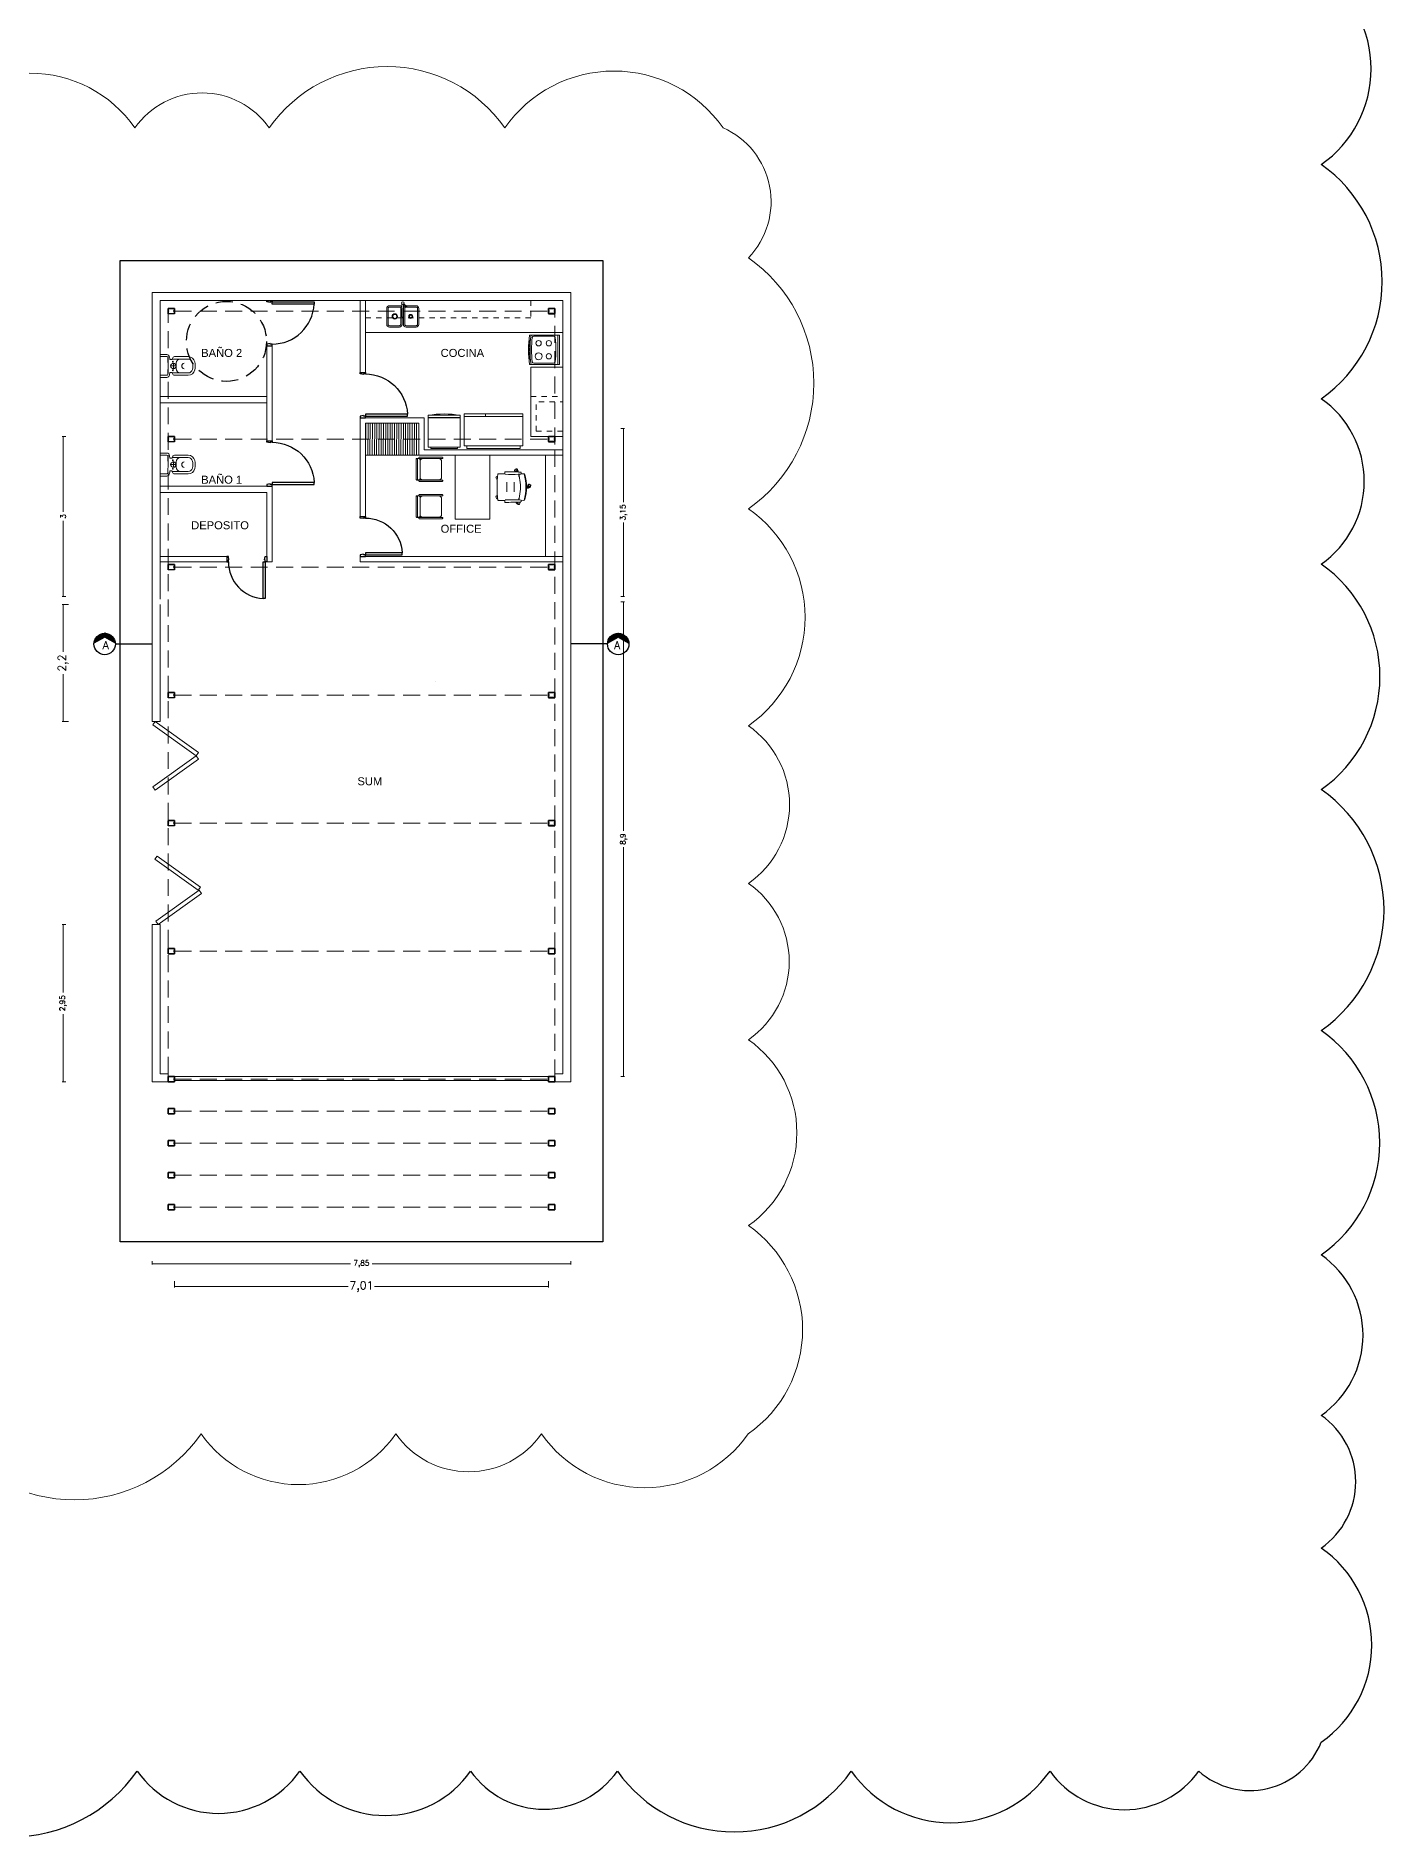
# Model space of a CAD drawing. Header units: metres. Extents: x 5593058 to 5593183, y 6971841 to 6972020.
# Drawn here: x 5593084.7 to 5593109.97, y 6971841.43 to 6971875.19 of the extents above; entities that cross this region are included whole.
import ezdxf

# ---------------------------------------------------------------- set-up
doc = ezdxf.new("R2010")
doc.units = ezdxf.units.M
doc.header["$LTSCALE"] = 0.1
doc.header["$PDMODE"] = 35
doc.header["$PDSIZE"] = -3
for name, pattern in [('ACAD_ISO03W100', [30, 12, -18]), ('DASHED2', [0.375, 0.25, -0.125]), ('HIDDEN', [9.525, 6.35, -3.175]), ('HIDDEN2', [4.7625, 3.175, -1.5875]), ('RAYITA-RAYITA', [0.175, 0.075, -0.1])]:
    doc.linetypes.add(name, pattern=pattern)
for name, color, linetype, lineweight in [('0-COTAS', 9, 'Continuous', 0), ('A Electrodomestico', 1, 'Continuous', 0), ('A-ABERTURAS', 1, 'Continuous', 0), ('A-MOBILIARIO', 1, 'Continuous', 5), ('A-MUROS', 3, 'Continuous', 0), ('A-PLANILLA LOCALES', 2, 'Continuous', 0), ('A-PROYECCIONES', 253, 'ACAD_ISO03W100', 0), ('A-PUERTAS', 2, 'Continuous', 0), ('B Electrodomestico', 1, 'Continuous', 0), ('B Mobiliario', 1, 'Continuous', 0), ('B Sanitario', 1, 'Continuous', 0)]:
    doc.layers.add(name, color=color, linetype=linetype, lineweight=lineweight)
for name, color, linetype in [('A - CORTES', 1, 'Continuous'), ('A - PISOS', 1, 'Continuous'), ('A - PROYECCION', 1, 'HIDDEN2'), ('A - PUERTAS', 2, 'Continuous'), ('A - VISTA 2', 2, 'Continuous'), ('A- HACH_MURO', 10, 'Continuous')]:
    doc.layers.add(name, color=color, linetype=linetype)
doc.styles.add('arial', font='arial.ttf')
doc.styles.get("Standard").update_dxf_attribs({"font": 'simplex.shx'})
doc.dimstyles.new('EST-1.100', dxfattribs={"dimtxt": 0.15, "dimasz": 0.01, "dimexe": 0.015, "dimexo": 0, "dimgap": 0.05, "dimtad": 0, "dimtxsty": 'Standard', "dimblk": 'DOT', "dimcen": 0.02, "dimclrd": 256, "dimclre": 256, "dimclrt": 256, "dimazin": 0, "dimtfac": 1, "dimtmove": 0, "dimatfit": 3, "dimfxl": 0.1, "dimfxlon": 1, "dimlwd": -1, "dimlwe": -1, "dimarcsym": 0})

# ---------------------------------------------------------------- blocks, each defined once
blk = doc.blocks.new('*U1')
at = {"color": 0, "linetype": 'ACAD_ISO03W100', "ltscale": 0.001, "transparency": 16777216}
for p, q in [((-0.056, 0), (-0.01, 0)), ((0, 0.01), (0, 0.059)), ((0.01, 0), (0.059, 0)), ((0, -0.059), (0, -0.01))]:
    blk.add_line(p, q, dxfattribs=at)
at = {"color": 0, "linetype": 'Continuous', "ltscale": 0.001, "transparency": 16777216}
for p, q in [((-0.005, 0), (0.005, 0)), ((0, -0.005), (0, 0.005))]:
    blk.add_line(p, q, dxfattribs=at)
blk = doc.blocks.new('Iº')
at = {"layer": 'A-MOBILIARIO'}
for p, q in [((0.528, 0.13), (0.236, 0.13)), ((0.303, 0.05), (0.303, -0.05)), ((0.236, -0.13), (0.528, -0.13))]:
    blk.add_line(p, q, dxfattribs=at)
for points in [[(0.117, -0.215), (0, -0.215), (0, 0.215), (0.124, 0.215, -0.393021), (0.179, 0.163, -0.005021), (0.182, 0.12), (0.216, 0.12, 0.414214), (0.236, 0.14), (0.236, 0.143, -0.414214), (0.268, 0.175), (0.338, 0.175), (0.528, 0.175, -0.35685), (0.651, 0.075, -0.100202), (0.651, -0.075, -0.35685), (0.528, -0.175), (0.338, -0.175), (0.268, -0.175, -0.414214), (0.236, -0.143), (0.236, -0.14, 0.414214), (0.216, -0.12), (0.182, -0.12), (0.182, -0.12), (0.179, -0.163, -0.393021), (0.124, -0.215), (0.117, -0.215)], [(0.005, 0.175), (0.129, 0.175, -0.393021), (0.144, 0.16, -0.019533), (0.15, 0, -0.019217), (0.144, -0.16, -0.393021), (0.129, -0.175), (0.005, -0.175)]]:
    blk.add_lwpolyline(points, format="xyb", dxfattribs=at)
for centre, radius in [((0.25, 0), 0.05), ((0.24, 0.08), 0.0085), ((0.24, -0.08), 0.0085)]:
    blk.add_circle(centre, radius, dxfattribs=at)
for centre, radius, start, end in [((0.383, 0.05), 0.08, 90, 180), ((0.465, -0.003), 0.0578, 101.6059, 177.3807), ((0.463, -0.02), 0.075, 97.256, 97.6058), ((0.528, 0.05), 0.08, 11.4442, 90), ((0.281, 0), 0.332, 348.5558, 11.4442), ((0.383, -0.05), 0.08, 180, 270), ((0.465, 0.003), 0.0578, 182.6193, 258.3941), ((0.463, 0.02), 0.075, 262.3942, 262.744), ((0.528, -0.05), 0.08, 270, 348.5558)]:
    blk.add_arc(centre, radius, start, end, dxfattribs=at)
at = {"layer": 'A-MOBILIARIO', "xscale": -1, "rotation": 90}
blk.add_blockref('*U1', (0.25, 0), dxfattribs=at)
blk = doc.blocks.new('_Dot')
at = {"color": 0, "linetype": 'ByBlock', "lineweight": -2}
blk.add_line((-0.5, 0), (-1, 0), dxfattribs=at)
at = {"color": 0, "linetype": 'ByBlock', "const_width": 0.5}
blk.add_lwpolyline([(-0.25, 0, 1), (0.25, 0, 1)], format="xyb", close=True, dxfattribs=at)
blk = doc.blocks.new('*D84')
at = {"layer": '0-COTAS', "transparency": 16777216}
for p, q in [((5593095.669, 6971867.838), (5593095.734, 6971867.838)), ((5593095.719, 6971867.828), (5593095.719, 6971866.456)), ((5593095.719, 6971864.699), (5593095.719, 6971866.071)), ((5593095.669, 6971864.689), (5593095.734, 6971864.689))]:
    blk.add_line(p, q, dxfattribs=at)
at = {"layer": 'Defpoints', "color": 0, "transparency": 16777216}
for p in [(5593094.298, 6971867.838), (5593094.298, 6971864.689), (5593095.719, 6971864.689)]:
    blk.add_point(p, dxfattribs=at)
at = {"layer": '0-COTAS', "transparency": 16777216, "xscale": 0.01, "yscale": 0.01, "zscale": 0.01}
for p, rotation in [((5593095.719, 6971867.838), 90), ((5593095.719, 6971864.689), 270)]:
    blk.add_blockref('_Dot', p, dxfattribs=dict(at, rotation=rotation))
at = {"layer": '0-COTAS', "transparency": 16777216, "insert": (5593095.719, 6971866.263), "char_height": 0.1, "attachment_point": 5, "rotation": 90}
blk.add_mtext('3,15', dxfattribs=at)
blk = doc.blocks.new('*D85')
at = {"layer": '0-COTAS', "transparency": 16777216}
for p, q in [((5593095.669, 6971864.589), (5593095.734, 6971864.589)), ((5593095.719, 6971864.579), (5593095.719, 6971860.29)), ((5593095.719, 6971855.695), (5593095.719, 6971859.985)), ((5593095.669, 6971855.685), (5593095.734, 6971855.685))]:
    blk.add_line(p, q, dxfattribs=at)
at = {"layer": 'Defpoints', "color": 0, "transparency": 16777216}
for p in [(5593094.579, 6971864.589), (5593093.839, 6971855.685), (5593095.719, 6971855.685)]:
    blk.add_point(p, dxfattribs=at)
at = {"layer": '0-COTAS', "transparency": 16777216, "xscale": 0.01, "yscale": 0.01, "zscale": 0.01}
for p, rotation in [((5593095.719, 6971864.589), 90), ((5593095.719, 6971855.685), 270)]:
    blk.add_blockref('_Dot', p, dxfattribs=dict(at, rotation=rotation))
at = {"layer": '0-COTAS', "transparency": 16777216, "insert": (5593095.719, 6971860.137), "char_height": 0.1, "attachment_point": 5, "rotation": 90}
blk.add_mtext('8,9', dxfattribs=at)
blk = doc.blocks.new('*D86')
at = {"layer": '0-COTAS', "transparency": 16777216}
for p, q in [((5593086.879, 6971852.226), (5593086.879, 6971852.161)), ((5593086.889, 6971852.176), (5593090.602, 6971852.176)), ((5593094.719, 6971852.176), (5593091.006, 6971852.176)), ((5593094.729, 6971852.226), (5593094.729, 6971852.161))]:
    blk.add_line(p, q, dxfattribs=at)
at = {"layer": 'Defpoints', "color": 0, "transparency": 16777216}
for p in [(5593086.879, 6971858.038), (5593094.729, 6971857.988), (5593094.729, 6971852.176)]:
    blk.add_point(p, dxfattribs=at)
at = {"layer": '0-COTAS', "transparency": 16777216, "xscale": 0.01, "yscale": 0.01, "zscale": 0.01, "rotation": 180}
blk.add_blockref('_Dot', (5593086.879, 6971852.176), dxfattribs=at)
at = {"layer": '0-COTAS', "transparency": 16777216, "xscale": 0.01, "yscale": 0.01, "zscale": 0.01}
blk.add_blockref('_Dot', (5593094.729, 6971852.176), dxfattribs=at)
at = {"layer": '0-COTAS', "transparency": 16777216, "insert": (5593090.804, 6971852.176), "char_height": 0.1, "attachment_point": 5}
blk.add_mtext('7,85', dxfattribs=at)
blk = doc.blocks.new('*D89')
at = {"layer": '0-COTAS', "transparency": 16777216}
for p, q in [((5593085.262, 6971858.536), (5593085.197, 6971858.536)), ((5593085.212, 6971858.526), (5593085.212, 6971857.264)), ((5593085.212, 6971855.597), (5593085.212, 6971856.859)), ((5593085.262, 6971855.587), (5593085.197, 6971855.587))]:
    blk.add_line(p, q, dxfattribs=at)
at = {"layer": 'Defpoints', "color": 0, "transparency": 16777216}
for p in [(5593087.029, 6971858.536), (5593085.212, 6971855.587), (5593087.029, 6971855.587)]:
    blk.add_point(p, dxfattribs=at)
at = {"layer": '0-COTAS', "transparency": 16777216, "xscale": 0.01, "yscale": 0.01, "zscale": 0.01}
for p, rotation in [((5593085.212, 6971858.536), 90), ((5593085.212, 6971855.587), 270)]:
    blk.add_blockref('_Dot', p, dxfattribs=dict(at, rotation=rotation))
at = {"layer": '0-COTAS', "transparency": 16777216, "insert": (5593085.212, 6971857.061), "char_height": 0.1, "attachment_point": 5, "rotation": 90}
blk.add_mtext('2,95', dxfattribs=at)
blk = doc.blocks.new('*D87')
at = {"layer": '0-COTAS', "transparency": 16777216}
for p, q in [((5593085.262, 6971867.688), (5593085.197, 6971867.688)), ((5593085.212, 6971867.678), (5593085.212, 6971866.272)), ((5593085.212, 6971864.699), (5593085.212, 6971866.105)), ((5593085.262, 6971864.689), (5593085.197, 6971864.689))]:
    blk.add_line(p, q, dxfattribs=at)
at = {"layer": 'Defpoints', "color": 0, "transparency": 16777216}
for p in [(5593085.212, 6971867.688), (5593086.879, 6971867.688), (5593087.029, 6971864.689)]:
    blk.add_point(p, dxfattribs=at)
at = {"layer": '0-COTAS', "transparency": 16777216, "xscale": 0.01, "yscale": 0.01, "zscale": 0.01}
for p, rotation in [((5593085.212, 6971867.688), 90), ((5593085.212, 6971864.689), 270)]:
    blk.add_blockref('_Dot', p, dxfattribs=dict(at, rotation=rotation))
at = {"layer": '0-COTAS', "transparency": 16777216, "insert": (5593085.212, 6971866.188), "char_height": 0.1, "attachment_point": 5, "rotation": 90}
blk.add_mtext('3', dxfattribs=at)
blk = doc.blocks.new('*D90')
at = {"layer": '0-COTAS', "transparency": 16777216}
for p, q in [((5593085.312, 6971864.538), (5593085.197, 6971864.538)), ((5593085.212, 6971864.528), (5593085.212, 6971863.646)), ((5593085.212, 6971862.35), (5593085.212, 6971863.231)), ((5593085.312, 6971862.34), (5593085.197, 6971862.34))]:
    blk.add_line(p, q, dxfattribs=at)
at = {"layer": 'Defpoints', "color": 0, "transparency": 16777216}
for p in [(5593087.029, 6971864.538), (5593085.212, 6971862.34), (5593087.029, 6971862.34)]:
    blk.add_point(p, dxfattribs=at)
at = {"layer": '0-COTAS', "transparency": 16777216, "xscale": 0.01, "yscale": 0.01, "zscale": 0.01}
for p, rotation in [((5593085.212, 6971864.538), 90), ((5593085.212, 6971862.34), 270)]:
    blk.add_blockref('_Dot', p, dxfattribs=dict(at, rotation=rotation))
at = {"layer": '0-COTAS', "transparency": 16777216, "insert": (5593085.212, 6971863.439), "char_height": 0.15, "attachment_point": 5, "rotation": 90}
blk.add_mtext('2,2', dxfattribs=at)
blk = doc.blocks.new('*D88')
at = {"layer": '0-COTAS', "transparency": 16777216}
for p, q in [((5593087.299, 6971851.849), (5593087.299, 6971851.734)), ((5593087.309, 6971851.749), (5593090.558, 6971851.749)), ((5593094.299, 6971851.749), (5593091.05, 6971851.749)), ((5593094.309, 6971851.849), (5593094.309, 6971851.734))]:
    blk.add_line(p, q, dxfattribs=at)
at = {"layer": 'Defpoints', "color": 0, "transparency": 16777216}
for p in [(5593087.299, 6971855.587), (5593094.309, 6971855.587), (5593094.309, 6971851.749)]:
    blk.add_point(p, dxfattribs=at)
at = {"layer": '0-COTAS', "transparency": 16777216, "xscale": 0.01, "yscale": 0.01, "zscale": 0.01, "rotation": 180}
blk.add_blockref('_Dot', (5593087.299, 6971851.749), dxfattribs=at)
at = {"layer": '0-COTAS', "transparency": 16777216, "xscale": 0.01, "yscale": 0.01, "zscale": 0.01}
blk.add_blockref('_Dot', (5593094.309, 6971851.749), dxfattribs=at)
at = {"layer": '0-COTAS', "transparency": 16777216, "insert": (5593090.804, 6971851.749), "char_height": 0.15, "attachment_point": 5}
blk.add_mtext('7,01', dxfattribs=at)
blk = doc.blocks.new('PERFIL C 120')
blk.add_lwpolyline([(0.105, 0), (0.12, 0), (0.12, 0.05), (0, 0.05), (0, 0), (0.015, 0), (0.015, 0.002), (0.002, 0.002), (0.002, 0.048), (0.118, 0.048), (0.118, 0.002), (0.105, 0.002)], close=True)
blk = doc.blocks.new('EST MET')
at = {"layer": 'A-PROYECCIONES', "color": 253, "linetype": 'HIDDEN', "ltscale": 0.5}
blk.add_line((0.12, 0), (7.13, 0), dxfattribs=at)
at = {"layer": 'A - VISTA 2'}
blk.add_blockref('PERFIL C 120', (0, 0), dxfattribs=at)
at = {"layer": 'A - VISTA 2', "xscale": -1, "rotation": 180}
blk.add_blockref('PERFIL C 120', (0, 0), dxfattribs=at)
at = {"layer": 'A - VISTA 2', "xscale": -1}
blk.add_blockref('PERFIL C 120', (7.25, 0), dxfattribs=at)
at = {"layer": 'A - VISTA 2', "rotation": 180}
blk.add_blockref('PERFIL C 120', (7.25, 0), dxfattribs=at)
blk = doc.blocks.new('eq_silla_of')
at = {"linetype": 'ByBlock'}
for p, q in [((-0.004, 0.327), (0.035, 0.351)), ((0.054, 0.318), (0.035, 0.351)), ((-0.286, 0.15), (-0.323, 0.141)), ((-0.312, 0.097), (-0.323, 0.141)), ((-0.307, 0.1), (-0.283, 0.092)), ((-0.307, 0.095), (-0.283, 0.087)), ((-0.306, 0.089), (-0.283, 0.082)), ((-0.304, 0.104), (-0.283, 0.097)), ((-0.3, 0.108), (-0.282, 0.102)), ((-0.284, 0.071), (-0.299, 0.076)), ((-0.281, 0.13), (-0.286, 0.15)), ((-0.282, 0.113), (-0.286, 0.114)), ((-0.28, 0.165), (-0.28, 0.152)), ((-0.275, 0.17), (-0.25, 0.17)), ((-0.247, 0.169), (-0.25, 0.219)), ((-0.245, 0.166), (-0.239, 0.116)), ((-0.09, 0.04), (0.09, 0.04)), ((-0.02, 0.27), (-0.02, 0.308)), ((-0.01, 0.319), (-0.01, 0.27)), ((-0.005, 0.322), (-0.005, 0.27)), ((0, 0.323), (0, 0.27)), ((0.005, 0.322), (0.005, 0.27)), ((0.01, 0.319), (0.01, 0.27)), ((0.02, 0.297), (0.054, 0.318)), ((0.02, 0.27), (0.02, 0.308)), ((0.245, 0.166), (0.239, 0.116)), ((0.247, 0.169), (0.25, 0.219)), ((0.275, 0.17), (0.25, 0.17)), ((0.28, 0.165), (0.28, 0.152)), ((0.282, 0.113), (0.286, 0.114)), ((0.3, 0.108), (0.282, 0.102)), ((0.304, 0.104), (0.283, 0.097)), ((0.307, 0.1), (0.283, 0.092)), ((0.307, 0.095), (0.283, 0.087)), ((0.306, 0.089), (0.283, 0.082)), ((0.284, 0.071), (0.299, 0.076)), ((0.289, 0.073), (0.319, 0.047)), ((0.31, 0.105), (0.344, 0.075)), ((0.319, 0.047), (0.344, 0.075)), ((-0.282, -0.135), (-0.247, -0.135)), ((-0.25, -0.135), (-0.25, -0.265)), ((-0.208, -0.273), (-0.214, -0.293)), ((-0.214, -0.293), (-0.177, -0.304)), ((-0.169, -0.275), (-0.177, -0.304)), ((-0.09, -0.1), (0.09, -0.1)), ((0.148, -0.276), (0.143, -0.289)), ((0.143, -0.289), (0.178, -0.304)), ((0.191, -0.274), (0.178, -0.304)), ((0.282, -0.135), (0.247, -0.135)), ((0.25, -0.135), (0.25, -0.265))]:
    blk.add_line(p, q, dxfattribs=at)
for points in [[(0.033, 0.349, 0.310293), (0.022, 0.352, 0.078252), (-0.005, 0.336, 0.286366), (-0.008, 0.326, 0.310293)], [(-0.322, 0.139, 0.310293), (-0.328, 0.129, 0.078252), (-0.321, 0.099, 0.286366), (-0.312, 0.093, 0.310293)], [(-0.285, 0.148, -0.129743), (-0.28, 0.147, -0.078252)], [(0.052, 0.317, -0.310293), (0.049, 0.306, -0.078252), (0.023, 0.29, -0.068421), (0.02, 0.289, -0.310293)], [(0.318, 0.048, -0.310293), (0.306, 0.048, -0.074466), (0.284, 0.067, -0.068421)], [(0.343, 0.077, 0.310293), (0.341, 0.088, 0.078252), (0.318, 0.108, 0.286366), (0.307, 0.108, 0.310293)], [(-0.213, -0.291, -0.310293), (-0.218, -0.281, -0.021912), (-0.217, -0.272, -0.310293)], [(-0.176, -0.302, 0.310293), (-0.167, -0.296, 0.053753), (-0.16, -0.276, 0.310293)], [(0.144, -0.287, -0.303358), (0.14, -0.277, -0.078252)], [(0.179, -0.302, 0.310293), (0.189, -0.297, 0.065782), (0.2, -0.274, 0.310293)]]:
    blk.add_lwpolyline(points, format="xyb", dxfattribs=at)
for centre, radius, start, end in [((-0.292, 0.095), 0.02, 72.4283, 251.5717), ((5.197, -0.135), 5.484, 177.0032, 179.9477), ((-0.275, 0.165), 0.005, 90, 180), ((-0.23, 0.22), 0.02, 104.7821, 183.0128), ((-0.25, 0.165), 0.005, 5.8774, 90), ((0, -0.65), 0.91, 74.1218, 105.8782), ((-0.232, 0.147), 0.0135, 225.0392, 264.5976), ((-2.58, 0.019), 2.343, 356.3416, 2.3608), ((-0.226, 0.144), 0.019, 217.9991, 268.8895), ((0, -0.65), 0.92, 75.1995, 104.8005), ((-0.226, 0.433), 0.3, 268.586, 281.0842), ((-0.227, 0.215), 0.0898, 270.2962, 297.5547), ((0, -0.72), 0.875, 78.9158, 101.0842), ((0, 0.307), 0.02, 0.4283, 179.5717), ((0.226, 0.433), 0.3, 258.9158, 271.414), ((0.227, 0.215), 0.0898, 242.4453, 269.7038), ((0.226, 0.144), 0.019, 271.1105, 322.0009), ((0.232, 0.147), 0.0135, 275.4024, 314.9608), ((0.23, 0.22), 0.02, 356.9872, 75.2179), ((2.58, 0.019), 2.343, 177.6392, 183.6584), ((0.25, 0.165), 0.005, 90, 174.1226), ((0.275, 0.165), 0.005, 0, 90), ((-5.197, -0.135), 5.484, 0.0523, 2.9968), ((0.292, 0.095), 0.02, 288.4283, 107.5717), ((-0.282, -0.13), 0.005, 179.9477, 270), ((-0.245, -0.265), 0.005, 180, 265.5034), ((-0.247, -0.13), 0.005, 270, 356.3416), ((0, 2.85), 3.13, 265.5034, 274.4966), ((0.247, -0.13), 0.005, 183.6584, 270), ((0.245, -0.265), 0.005, 274.4966, 0), ((0.282, -0.13), 0.005, 270, 0.0523)]:
    blk.add_arc(centre, radius, start, end, dxfattribs=at)
blk = doc.blocks.new('Silla 01 - Planta')
at = {"color": 0, "linetype": 'ByBlock', "lineweight": -2}
for points in [[(-0.226, -0.214), (-0.226, -0.216), (-0.225, -0.219), (-0.224, -0.221), (-0.222, -0.223), (-0.221, -0.225), (-0.218, -0.225), (-0.217, -0.226), (-0.214, -0.226), (-0.211, -0.226), (-0.209, -0.225), (-0.206, -0.225), (-0.205, -0.223), (-0.203, -0.221), (-0.202, -0.219), (-0.201, -0.216), (-0.201, -0.214), (-0.201, 0.214), (-0.201, 0.216), (-0.202, 0.219), (-0.203, 0.22), (-0.205, 0.222), (-0.206, 0.224), (-0.209, 0.225), (-0.211, 0.225), (-0.214, 0.226), (-0.217, 0.225), (-0.218, 0.225), (-0.221, 0.224), (-0.222, 0.222), (-0.224, 0.22), (-0.225, 0.219), (-0.226, 0.216), (-0.226, 0.214), (-0.226, -0.214)], [(-0.188, 0.277), (0.188, 0.277), (0.191, 0.276), (0.194, 0.276), (0.195, 0.274), (0.198, 0.272), (0.199, 0.271), (0.2, 0.269), (0.201, 0.266), (0.201, 0.264), (0.201, 0.261), (0.2, 0.259), (0.199, 0.257), (0.198, 0.254), (0.195, 0.254), (0.194, 0.252), (0.191, 0.251), (0.188, 0.251), (-0.188, 0.251), (-0.191, 0.251), (-0.194, 0.252), (-0.195, 0.254), (-0.198, 0.254), (-0.199, 0.257), (-0.2, 0.259), (-0.201, 0.261), (-0.201, 0.264), (-0.201, 0.266), (-0.2, 0.269), (-0.199, 0.271), (-0.198, 0.272), (-0.195, 0.274), (-0.194, 0.276), (-0.191, 0.276), (-0.188, 0.277)], [(-0.176, 0.201), (-0.176, 0.194), (-0.182, 0.19), (-0.186, 0.185), (-0.19, 0.181), (-0.194, 0.175), (-0.197, 0.17), (-0.199, 0.163), (-0.2, 0.157), (-0.2, 0.151), (-0.201, 0.151), (-0.201, 0.264), (-0.201, 0.261), (-0.2, 0.259), (-0.199, 0.257), (-0.198, 0.254), (-0.195, 0.254), (-0.194, 0.252), (-0.191, 0.251), (-0.188, 0.251), (-0.2, 0.251), (-0.2, 0.226), (-0.2, 0.226), (-0.2, 0.221), (-0.199, 0.216), (-0.196, 0.212), (-0.194, 0.208), (-0.189, 0.205), (-0.186, 0.203), (-0.181, 0.202), (-0.176, 0.201)], [(-0.2, 0.251), (0.202, 0.251), (0.202, 0.226), (0.202, 0.226), (0.201, 0.221), (0.2, 0.216), (0.197, 0.212), (0.194, 0.208), (0.191, 0.205), (0.186, 0.202), (0.182, 0.202), (0.177, 0.201), (-0.176, 0.201), (-0.181, 0.202), (-0.185, 0.202), (-0.189, 0.205), (-0.194, 0.208), (-0.196, 0.212), (-0.199, 0.216), (-0.2, 0.221), (-0.2, 0.226), (-0.2, 0.226), (-0.2, 0.251)], [(-0.15, 0.201), (0.151, 0.201), (0.156, 0.201), (0.161, 0.2), (0.166, 0.198), (0.171, 0.197), (0.176, 0.195), (0.179, 0.192), (0.183, 0.19), (0.187, 0.186), (0.19, 0.182), (0.193, 0.179), (0.195, 0.174), (0.198, 0.17), (0.2, 0.165), (0.2, 0.161), (0.201, 0.156), (0.202, 0.151), (0.202, -0.151), (0.201, -0.157), (0.2, -0.161), (0.2, -0.166), (0.198, -0.171), (0.195, -0.175), (0.193, -0.18), (0.19, -0.183), (0.187, -0.186), (0.183, -0.19), (0.179, -0.193), (0.176, -0.196), (0.171, -0.197), (0.166, -0.199), (0.161, -0.2), (0.156, -0.201), (0.151, -0.202), (-0.15, -0.202), (-0.155, -0.201), (-0.16, -0.2), (-0.165, -0.199), (-0.17, -0.197), (-0.174, -0.196), (-0.178, -0.193), (-0.183, -0.19), (-0.186, -0.186), (-0.189, -0.183), (-0.192, -0.18), (-0.194, -0.175), (-0.197, -0.171), (-0.199, -0.166), (-0.2, -0.161), (-0.2, -0.157), (-0.2, -0.151), (-0.2, 0.151), (-0.2, 0.156), (-0.2, 0.161), (-0.199, 0.165), (-0.197, 0.17), (-0.194, 0.174), (-0.192, 0.179), (-0.189, 0.182), (-0.186, 0.186), (-0.183, 0.19), (-0.178, 0.192), (-0.174, 0.195), (-0.17, 0.197), (-0.165, 0.198), (-0.16, 0.2), (-0.155, 0.201), (-0.15, 0.201)], [(0.176, 0.201), (0.176, 0.194), (0.181, 0.191), (0.185, 0.188), (0.189, 0.184), (0.193, 0.18), (0.195, 0.174), (0.198, 0.169), (0.2, 0.164), (0.201, 0.158), (0.201, 0.22), (0.2, 0.216), (0.198, 0.213), (0.195, 0.209), (0.193, 0.207), (0.189, 0.204), (0.185, 0.202), (0.181, 0.202), (0.177, 0.201), (0.176, 0.201), (0.176, 0.201)], [(0.201, 0.251), (0.201, 0.264), (0.201, 0.261), (0.2, 0.259), (0.199, 0.257), (0.198, 0.254), (0.195, 0.254), (0.194, 0.252), (0.191, 0.251), (0.188, 0.251), (0.201, 0.251), (0.201, 0.251)], [(0.201, -0.214), (0.201, -0.216), (0.202, -0.219), (0.203, -0.221), (0.205, -0.223), (0.206, -0.225), (0.209, -0.225), (0.211, -0.226), (0.214, -0.226), (0.217, -0.226), (0.218, -0.225), (0.221, -0.225), (0.222, -0.223), (0.224, -0.221), (0.225, -0.219), (0.226, -0.216), (0.226, -0.214), (0.226, 0.214), (0.226, 0.216), (0.225, 0.219), (0.224, 0.22), (0.222, 0.222), (0.221, 0.224), (0.218, 0.225), (0.217, 0.225), (0.214, 0.226), (0.211, 0.225), (0.209, 0.225), (0.206, 0.224), (0.205, 0.222), (0.203, 0.22), (0.202, 0.219), (0.201, 0.216), (0.201, 0.214), (0.201, -0.214)]]:
    blk.add_lwpolyline(points, dxfattribs=at)
blk = doc.blocks.new('eq_modu_atencon')
at = {"ltscale": 0.1}
for p, q in [((-0.8, -1.7), (-0.8, -0.5)), ((-1.45, -1.7), (-0.8, -1.7))]:
    blk.add_line(p, q, dxfattribs=at)
blk.add_lwpolyline([(-0.8, -0.5), (-1.45, -0.5), (-1.45, -1.7)])
at = {"xscale": -1, "rotation": 90}
for p in [(-1.906, -0.733), (-1.906, -1.433)]:
    blk.add_blockref('Silla 01 - Planta', p, dxfattribs=at)
at = {"rotation": 270}
blk.add_blockref('eq_silla_of', (-0.381, -1.1), dxfattribs=at)
blk = doc.blocks.new('Heladera 110 - Planta')
at = {"color": 0, "linetype": 'ByBlock', "lineweight": -2}
for p, q in [((0.55, -0.625), (-0.55, -0.625)), ((-0.15, -0.625), (-0.15, -0.675)), ((-0.15, -0.625), (-0.15, -0.675))]:
    blk.add_line(p, q, dxfattribs=at)
blk.add_lwpolyline([(0.55, -0.675), (-0.55, -0.675), (-0.55, -0.075), (0.55, -0.075)], close=True, dxfattribs=at)
blk.add_lwpolyline([(0.5, -0.075), (0.5, -0.025), (-0.5, -0.025), (-0.5, -0.075)], dxfattribs=at)
blk = doc.blocks.new('Heladera - Planta')
at = {"color": 0, "linetype": 'ByBlock', "lineweight": -2}
for p, q in [((-0.3, -0.6), (0.3, -0.6)), ((-0.3, -0.61), (0.3, -0.61))]:
    blk.add_line(p, q, dxfattribs=at)
blk.add_lwpolyline([(-0.3, -0.65), (0.3, -0.65), (0.3, -0.05), (-0.3, -0.05)], close=True, dxfattribs=at)
blk.add_lwpolyline([(-0.25, -0.05), (-0.25, -0.025), (0.25, -0.025), (0.25, -0.05)], dxfattribs=at)
blk.add_arc((0, 1.138), 1.813, 260.4727, 279.5273, dxfattribs=at)
blk = doc.blocks.new('Pileta de Cocina Johnson - Planta')
at = {"color": 0, "linetype": 'ByBlock', "lineweight": -2}
for points in [[(-0.25, -0.5), (-0.063, -0.5, 0.414214), (-0.013, -0.45), (-0.013, -0.15, 0.414214), (-0.063, -0.1), (-0.25, -0.1, 0.414214), (-0.3, -0.15), (-0.3, -0.45, 0.414214)], [(-0.25, -0.475), (-0.063, -0.475, 0.414214), (-0.038, -0.45), (-0.038, -0.15, 0.414214), (-0.063, -0.125), (-0.25, -0.125, 0.414214), (-0.275, -0.15), (-0.275, -0.45, 0.414214)], [(0.25, -0.5), (0.062, -0.5, -0.414214), (0.013, -0.45), (0.013, -0.15, -0.414214), (0.062, -0.1), (0.25, -0.1, -0.414214), (0.3, -0.15), (0.3, -0.45, -0.414214)], [(0.25, -0.475), (0.062, -0.475, -0.414214), (0.038, -0.45), (0.038, -0.15, -0.414214), (0.062, -0.125), (0.25, -0.125, -0.414214), (0.275, -0.15), (0.275, -0.45, -0.414214)]]:
    blk.add_lwpolyline(points, format="xyb", close=True, dxfattribs=at)
for points in [[(-0.015, -0.07), (-0.015, -0.3, 1), (0.015, -0.3), (0.015, -0.07)], [(0.014, -0.071), (0.067, -0.124, 1), (0.074, -0.117), (0.021, -0.064)]]:
    blk.add_lwpolyline(points, format="xyb", dxfattribs=at)
for centre, radius in [((-0.15, -0.3), 0.05), ((-0.15, -0.3), 0.0375), ((0, -0.05), 0.025), ((0.15, -0.3), 0.0375), ((0.15, -0.3), 0.025)]:
    blk.add_circle(centre, radius, dxfattribs=at)
blk = doc.blocks.new('CCONBPLN')
for p, q in [((-0.274, 0), (0.274, 0)), ((-0.274, 0), (-0.274, -0.53)), ((0.274, 0), (0.274, -0.53)), ((-0.274, -0.03), (0.274, -0.03)), ((-0.254, -0.109), (-0.254, -0.479)), ((0.254, -0.109), (0.254, -0.479)), ((-0.274, -0.56), (-0.274, -0.53)), ((0.274, -0.56), (0.274, -0.53))]:
    blk.add_line(p, q)
for points in [[(-0.174, -0.551), (-0.124, -0.551), (-0.124, -0.564), (-0.174, -0.564)], [(-0.099, -0.551), (-0.049, -0.551), (-0.049, -0.564), (-0.099, -0.564)], [(-0.024, -0.551), (0.026, -0.551), (0.026, -0.564), (-0.024, -0.564)], [(0.051, -0.551), (0.101, -0.551), (0.101, -0.564), (0.051, -0.564)], [(0.126, -0.551), (0.176, -0.551), (0.176, -0.564), (0.126, -0.564)]]:
    blk.add_lwpolyline(points, close=True)
for centre, radius in [((-0.122, -0.39), 0.065), ((-0.122, -0.198), 0.05), ((0.122, -0.198), 0.05), ((0.122, -0.39), 0.05)]:
    blk.add_circle(centre, radius)
for centre, radius, start, end in [((-0.224, -0.109), 0.03, 97.1488, 180), ((-0.005, -1.841), 1.776, 89.8293, 97.1962), ((0.005, -1.841), 1.776, 82.8038, 90.1707), ((0.224, -0.109), 0.03, 0, 82.8512), ((0, 1.307), 1.857, 261.5134, 278.4866), ((0, 1.307), 1.887, 261.6493, 278.3507), ((-0.224, -0.479), 0.03, 180, 262.8512), ((-0.005, 1.253), 1.776, 262.8038, 270.1707), ((0.005, 1.253), 1.776, 269.8293, 277.1962), ((0.224, -0.479), 0.03, 277.1488, 0)]:
    blk.add_arc(centre, radius, start, end)
at = {"flags": 9}
for tag, p in [('PRODUCTO', (0.609, -0.127)), ('CODIGO', (0.609, -0.545))]:
    blk.add_attdef(tag, p, '', height=0.1, dxfattribs=at)
blk = doc.blocks.new('PUERTA 85 der')
for points in [[(-0.82, 0), (-0.82, 0.038), (-0.81, 0.038), (-0.82, 0.1), (-0.84, 0.1), (-0.84, 0.1), (-0.85, 0.1), (-0.85, 0.1), (-0.85, 0), (-0.85, 0), (-0.84, 0), (-0.84, 0)], [(-0.03, 0), (-0.03, -0.79), (-0.068, -0.79), (-0.068, 0)], [(-0.03, 0), (-0.03, 0.038), (-0.04, 0.038), (-0.03, 0.1), (-0.01, 0.1), (-0.01, 0.1), (0, 0.1), (0, 0.1), (0, 0), (0, 0), (-0.01, 0), (-0.01, 0)]]:
    blk.add_lwpolyline(points, close=True)
at = {"color": 9}
blk.add_arc((-0.03, 0), 0.79, 180, 267.2429, dxfattribs=at)
blk = doc.blocks.new('PUERTA 75 der')
for points in [[(-0.72, 0), (-0.72, 0.038), (-0.71, 0.038), (-0.72, 0.1), (-0.74, 0.1), (-0.74, 0.1), (-0.75, 0.1), (-0.75, 0.1), (-0.75, 0), (-0.75, 0), (-0.74, 0), (-0.74, 0)], [(-0.03, 0), (-0.03, -0.69), (-0.068, -0.69), (-0.068, 0)], [(-0.03, 0), (-0.03, 0.038), (-0.04, 0.038), (-0.03, 0.1), (-0.01, 0.1), (-0.01, 0.1), (0, 0.1), (0, 0.1), (0, 0), (0, 0), (-0.01, 0), (-0.01, 0)]]:
    blk.add_lwpolyline(points, close=True)
at = {"color": 9}
blk.add_arc((-0.03, 0), 0.69, 180, 266.843, dxfattribs=at)
blk = doc.blocks.new('PUERTA 75 izq')
for points in [[(0.03, 0.1), (0.03, 0.79), (0.068, 0.79), (0.068, 0.1)], [(0.03, 0.1), (0.03, 0.062), (0.04, 0.062), (0.03, 0), (0.01, 0), (0.01, 0), (0, 0), (0, 0), (0, 0.1), (0, 0.1), (0.01, 0.1), (0.01, 0.1)], [(0.72, 0.1), (0.72, 0.062), (0.71, 0.062), (0.72, 0), (0.74, 0), (0.74, 0), (0.75, 0), (0.75, 0), (0.75, 0.1), (0.75, 0.1), (0.74, 0.1), (0.74, 0.1)]]:
    blk.add_lwpolyline(points, close=True)
at = {"color": 9}
blk.add_arc((0.03, 0.1), 0.69, 0, 86.843, dxfattribs=at)

msp = doc.modelspace()

# ---------------------------------------------------------------- hatches: boundary and pattern name
at = {"layer": 'A - CORTES', "ltscale": 1.5}
h = msp.add_hatch(color=256, dxfattribs=at)
h.dxf.hatch_style = 1
h.paths.add_polyline_path([(5593085.817, 6971863.897, 0.114897), (5593085.79, 6971863.809), (5593085.991, 6971863.925), (5593086.191, 6971863.809, 0.114897), (5593086.165, 6971863.897), (5593085.991, 6971863.997)])
h = msp.add_hatch(color=256, dxfattribs=at)
h.dxf.hatch_style = 1
h.paths.add_polyline_path([(5593095.792, 6971863.897, -0.114897), (5593095.818, 6971863.809), (5593095.617, 6971863.925), (5593095.417, 6971863.809, -0.114897), (5593095.443, 6971863.897), (5593095.617, 6971863.997)])
at = {"layer": 'B Mobiliario'}
h = msp.add_hatch(dxfattribs=at)
h.set_pattern_fill('LINE', color=256, scale=0.013, angle=90)
h.paths.add_polyline_path([(5593091.879, 6971867.638), (5593090.879, 6971867.638), (5593090.879, 6971867.338), (5593091.879, 6971867.338)])
h.paths.add_polyline_path([(5593091.879, 6971867.938), (5593090.879, 6971867.938), (5593090.879, 6971867.638), (5593091.879, 6971867.638)])

# ---------------------------------------------------------------- linework, layer by layer
at = {"layer": '0-COTAS'}
for p, q in [((5593087.179, 6971858.138), (5593087.179, 6971857.99)), ((5593094.429, 6971858.138), (5593094.429, 6971857.99))]:
    msp.add_line(p, q, dxfattribs=at)
at = {"layer": 'A - CORTES', "ltscale": 1.5}
for p, q in [((5593085.991, 6971863.925), (5593085.79, 6971863.809)), ((5593085.991, 6971863.997), (5593085.817, 6971863.897)), ((5593086.165, 6971863.897), (5593085.991, 6971863.997)), ((5593086.191, 6971863.809), (5593085.991, 6971863.925)), ((5593086.192, 6971863.796), (5593086.883, 6971863.796)), ((5593095.416, 6971863.796), (5593094.725, 6971863.796)), ((5593095.417, 6971863.809), (5593095.617, 6971863.925)), ((5593095.443, 6971863.897), (5593095.617, 6971863.997)), ((5593095.617, 6971863.997), (5593095.792, 6971863.897)), ((5593095.617, 6971863.925), (5593095.818, 6971863.809))]:
    msp.add_line(p, q, dxfattribs=at)
for centre in [(5593085.991, 6971863.796), (5593095.617, 6971863.796)]:
    msp.add_circle(centre, 0.201, dxfattribs=at)
at = {"layer": 'A - PISOS'}
msp.add_lwpolyline([(5593086.281, 6971870.988), (5593095.329, 6971870.988), (5593095.329, 6971852.588), (5593086.281, 6971852.588)], close=True, dxfattribs=at)
at = {"layer": 'A - PROYECCION'}
msp.add_circle((5593088.274, 6971869.468), 0.75, dxfattribs=at)
at = {"layer": 'A- HACH_MURO', "flags": 128}
msp.add_lwpolyline([(5593081.852, 6971842.666, 0.520567), (5593086.601, 6971842.666, 0.520567), (5593089.651, 6971842.666, 0.520567), (5593092.851, 6971842.666, 0.520567), (5593095.602, 6971842.666, 0.520567), (5593099.986, 6971842.666, 0.520567), (5593103.712, 6971842.666, 0.520567), (5593106.5, 6971842.666, 0.520567), (5593108.797, 6971843.207, 0.520567), (5593108.797, 6971846.847, 0.520567), (5593108.797, 6971849.334, 0.520567), (5593108.797, 6971852.341, 0.520567), (5593108.797, 6971856.549, 0.520567), (5593108.797, 6971861.068, 0.520567), (5593108.797, 6971865.294, 0.520567), (5593108.797, 6971868.395, 0.520567), (5593108.797, 6971872.785, 0.520567), (5593108.797, 6971876.372, 0.520567)], format="xyb", dxfattribs=at)
at = {"layer": 'A-ABERTURAS', "ltscale": 0.007}
msp.add_line((5593092.191, 6971863.088), (5593092.191, 6971863.088), dxfattribs=at)
msp.add_line((5593092.191, 6971863.088), (5593092.191, 6971863.088), dxfattribs=at)
msp.add_line((5593092.191, 6971863.088), (5593092.191, 6971863.088), dxfattribs=at)
msp.add_line((5593092.191, 6971863.088), (5593092.191, 6971863.088), dxfattribs=at)
msp.add_line((5593092.191, 6971863.088), (5593092.191, 6971863.088), dxfattribs=at)
msp.add_line((5593092.191, 6971863.088), (5593092.191, 6971863.088), dxfattribs=at)
msp.add_line((5593092.191, 6971863.088), (5593092.191, 6971863.088), dxfattribs=at)
msp.add_line((5593092.191, 6971863.088), (5593092.191, 6971863.088), dxfattribs=at)
msp.add_line((5593092.191, 6971863.088), (5593092.191, 6971863.088), dxfattribs=at)
msp.add_line((5593092.191, 6971863.088), (5593092.191, 6971863.088), dxfattribs=at)
msp.add_line((5593092.191, 6971863.088), (5593092.191, 6971863.088), dxfattribs=at)
msp.add_line((5593092.191, 6971863.088), (5593092.191, 6971863.088), dxfattribs=at)
msp.add_line((5593092.191, 6971863.088), (5593092.191, 6971863.088), dxfattribs=at)
msp.add_line((5593092.191, 6971863.088), (5593092.191, 6971863.088), dxfattribs=at)
msp.add_line((5593092.191, 6971863.088), (5593092.191, 6971863.088), dxfattribs=at)
msp.add_line((5593092.191, 6971863.088), (5593092.191, 6971863.088), dxfattribs=at)
msp.add_line((5593092.191, 6971863.088), (5593092.191, 6971863.088), dxfattribs=at)
msp.add_line((5593092.191, 6971863.088), (5593092.191, 6971863.088), dxfattribs=at)
msp.add_line((5593092.191, 6971863.088), (5593092.191, 6971863.088), dxfattribs=at)
msp.add_line((5593092.191, 6971863.088), (5593092.191, 6971863.088), dxfattribs=at)
msp.add_line((5593092.191, 6971863.088), (5593092.191, 6971863.088), dxfattribs=at)
msp.add_line((5593092.191, 6971863.088), (5593092.191, 6971863.088), dxfattribs=at)
msp.add_line((5593092.191, 6971863.088), (5593092.191, 6971863.088), dxfattribs=at)
msp.add_line((5593092.191, 6971863.088), (5593092.191, 6971863.088), dxfattribs=at)
msp.add_line((5593092.191, 6971863.088), (5593092.191, 6971863.088), dxfattribs=at)
msp.add_line((5593092.191, 6971863.088), (5593092.191, 6971863.088), dxfattribs=at)
msp.add_line((5593092.191, 6971863.088), (5593092.191, 6971863.088), dxfattribs=at)
msp.add_line((5593092.191, 6971863.088), (5593092.191, 6971863.088), dxfattribs=at)
msp.add_line((5593092.191, 6971863.088), (5593092.191, 6971863.088), dxfattribs=at)
msp.add_line((5593092.191, 6971863.088), (5593092.191, 6971863.088), dxfattribs=at)
msp.add_line((5593092.191, 6971863.088), (5593092.191, 6971863.088), dxfattribs=at)
msp.add_line((5593092.191, 6971863.088), (5593092.191, 6971863.088), dxfattribs=at)
msp.add_line((5593092.191, 6971863.088), (5593092.191, 6971863.088), dxfattribs=at)
at = {"layer": 'A-MUROS'}
for p, q in [((5593086.879, 6971870.388), (5593086.879, 6971862.34)), ((5593094.729, 6971870.388), (5593086.879, 6971870.388)), ((5593087.029, 6971870.238), (5593087.029, 6971864.638)), ((5593087.029, 6971870.238), (5593094.579, 6971870.238)), ((5593090.779, 6971868.888), (5593090.779, 6971870.238)), ((5593094.579, 6971870.238), (5593094.579, 6971865.438)), ((5593094.729, 6971870.388), (5593094.729, 6971864.538)), ((5593089.029, 6971869.388), (5593089.129, 6971869.388)), ((5593090.779, 6971866.188), (5593090.779, 6971868.038)), ((5593089.129, 6971867.608), (5593089.029, 6971867.608)), ((5593089.029, 6971866.758), (5593089.129, 6971866.758)), ((5593088.279, 6971865.438), (5593088.279, 6971865.338)), ((5593089.029, 6971865.438), (5593089.029, 6971865.338)), ((5593090.779, 6971865.338), (5593090.779, 6971865.438)), ((5593094.579, 6971865.338), (5593094.579, 6971855.738)), ((5593087.029, 6971864.538), (5593087.029, 6971862.34)), ((5593094.729, 6971864.538), (5593094.729, 6971855.588)), ((5593087.029, 6971862.34), (5593086.879, 6971862.34)), ((5593087.029, 6971858.536), (5593086.879, 6971858.536))]:
    msp.add_line(p, q, dxfattribs=at)
at = {"layer": 'A-MUROS', "flags": 128}
msp.add_lwpolyline([(5593082.618, 6971873.473, 0.520567), (5593082.618, 6971870.864, 0.520567), (5593082.618, 6971866.559, 0.520567), (5593082.618, 6971863.707, 0.520567), (5593082.618, 6971860.223, 0.520567), (5593082.618, 6971855.848, 0.520567), (5593082.618, 6971852.871, 0.520567), (5593083.049, 6971848.987, 0.520567), (5593087.8, 6971848.987, 0.520567), (5593091.45, 6971848.987, 0.520567), (5593094.179, 6971848.987, 0.520567), (5593098.055, 6971848.987, 0.520567), (5593098.06, 6971852.892, 0.520567), (5593098.06, 6971856.376, 0.520567), (5593098.06, 6971859.307, 0.520567), (5593098.06, 6971862.263, 0.520567), (5593098.06, 6971866.333, 0.520567), (5593098.06, 6971871.037, 0.520567), (5593097.583, 6971873.473, 0.520567), (5593093.492, 6971873.473, 0.520567), (5593089.076, 6971873.473, 0.520567), (5593086.559, 6971873.473, 0.520567)], format="xyb", close=True, dxfattribs=at)
at = {"layer": 'A-MUROS'}
for points in [[(5593088.279, 6971865.338), (5593087.029, 6971865.338), (5593087.029, 6971870.238), (5593089.129, 6971870.238)], [(5593088.279, 6971865.438), (5593087.029, 6971865.438), (5593087.029, 6971870.238), (5593089.029, 6971870.238)], [(5593090.779, 6971868.888), (5593090.779, 6971870.238), (5593094.579, 6971870.238), (5593094.579, 6971865.338), (5593090.779, 6971865.338), (5593090.779, 6971865.438)], [(5593090.879, 6971868.888), (5593090.879, 6971870.238)], [(5593089.029, 6971869.388), (5593089.029, 6971867.608)], [(5593089.129, 6971869.388), (5593089.129, 6971867.608)], [(5593090.779, 6971866.188), (5593090.779, 6971868.038)], [(5593090.879, 6971866.188), (5593090.879, 6971867.938)], [(5593089.129, 6971866.758), (5593089.129, 6971865.338), (5593089.029, 6971865.338)], [(5593089.029, 6971866.638), (5593089.029, 6971865.438)], [(5593094.579, 6971865.438), (5593090.879, 6971865.438)]]:
    msp.add_lwpolyline(points, dxfattribs=at)
at = {"layer": 'A-MUROS', "flags": 128}
for points in [[(5593090.879, 6971868.888), (5593090.779, 6971868.888)], [(5593089.029, 6971868.438), (5593087.029, 6971868.438)], [(5593089.029, 6971868.318), (5593087.029, 6971868.318)], [(5593090.779, 6971868.038), (5593091.979, 6971868.038), (5593091.979, 6971867.438), (5593094.579, 6971867.438)], [(5593090.879, 6971868.038), (5593090.779, 6971868.038)], [(5593090.879, 6971867.938), (5593091.879, 6971867.938), (5593091.879, 6971867.338), (5593094.579, 6971867.338)], [(5593089.029, 6971866.758), (5593087.029, 6971866.758)], [(5593089.029, 6971866.638), (5593087.029, 6971866.638)], [(5593090.879, 6971866.188), (5593090.779, 6971866.188)], [(5593090.879, 6971865.438), (5593090.779, 6971865.438)], [(5593087.179, 6971855.588), (5593086.879, 6971855.588), (5593086.879, 6971858.536)], [(5593087.179, 6971855.738), (5593087.029, 6971855.738), (5593087.029, 6971858.536)], [(5593087.179, 6971855.738), (5593087.179, 6971855.588)], [(5593094.429, 6971855.738), (5593094.579, 6971855.738), (5593094.579, 6971855.738)], [(5593094.429, 6971855.738), (5593094.429, 6971855.588)], [(5593094.429, 6971855.588), (5593094.729, 6971855.588), (5593094.729, 6971855.588)]]:
    msp.add_lwpolyline(points, dxfattribs=at)
at = {"layer": 'A-MUROS'}
msp.add_arc((5593087.031, 6971867.586), 0.002, 90, 180, dxfattribs=at)
at = {"layer": 'A-PROYECCIONES', "color": 253, "linetype": 'HIDDEN', "ltscale": 0.5}
for p, q in [((5593087.179, 6971867.438), (5593087.179, 6971869.988)), ((5593094.429, 6971867.538), (5593094.429, 6971869.988)), ((5593087.179, 6971855.738), (5593087.179, 6971867.338)), ((5593094.428, 6971867.438), (5593094.428, 6971855.738)), ((5593087.299, 6971855.638), (5593094.282, 6971855.638))]:
    msp.add_line(p, q, dxfattribs=at)
at = {"layer": 'A-PUERTAS', "flags": 128}
for points in [[(5593086.891, 6971862.279), (5593086.935, 6971862.34), (5593087.749, 6971861.759), (5593087.705, 6971861.698), (5593086.891, 6971862.279)], [(5593086.891, 6971861.117), (5593086.935, 6971861.056), (5593087.749, 6971861.637), (5593087.705, 6971861.698), (5593086.891, 6971861.117)], [(5593086.932, 6971859.759), (5593086.976, 6971859.82), (5593087.789, 6971859.239), (5593087.746, 6971859.178), (5593086.932, 6971859.759)], [(5593086.949, 6971858.597), (5593086.992, 6971858.536), (5593087.806, 6971859.117), (5593087.763, 6971859.178), (5593086.949, 6971858.597)]]:
    msp.add_lwpolyline(points, dxfattribs=at)
at = {"layer": 'A-PUERTAS'}
msp.add_lwpolyline([(5593087.299, 6971855.688), (5593094.309, 6971855.688), (5593094.309, 6971855.615), (5593087.299, 6971855.615)], close=True, dxfattribs=at)
at = {"layer": 'B Electrodomestico', "flags": 128}
msp.add_lwpolyline([(5593090.879, 6971869.638), (5593094.579, 6971869.638)], dxfattribs=at)
msp.add_lwpolyline([(5593093.979, 6971867.688), (5593094.579, 6971867.688), (5593094.579, 6971868.988), (5593093.979, 6971868.988)], close=True, dxfattribs=at)
at = {"layer": 'B Electrodomestico', "linetype": 'RAYITA-RAYITA', "flags": 128}
msp.add_lwpolyline([(5593093.979, 6971868.438), (5593094.579, 6971868.438)], dxfattribs=at)
msp.add_lwpolyline([(5593094.079, 6971867.788), (5593094.579, 6971867.788), (5593094.579, 6971868.338), (5593094.079, 6971868.338)], close=True, dxfattribs=at)
at = {"layer": 'B Mobiliario', "linetype": 'DASHED2', "ltscale": 2}
msp.add_lwpolyline([(5593090.879, 6971869.913), (5593090.879, 6971870.238), (5593093.979, 6971870.238), (5593093.979, 6971869.913)], close=True, dxfattribs=at)
at = {"layer": 'B Mobiliario'}
for points in [[(5593091.879, 6971867.338), (5593090.879, 6971867.338), (5593090.879, 6971867.338), (5593091.879, 6971867.338)], [(5593094.254, 6971867.338), (5593094.579, 6971867.338), (5593094.579, 6971865.438), (5593094.254, 6971865.438)]]:
    msp.add_lwpolyline(points, close=True, dxfattribs=at)

# ---------------------------------------------------------------- block references
for p in [(5593087.179, 6971870.038), (5593087.179, 6971867.638), (5593087.179, 6971865.238), (5593087.179, 6971862.838), (5593087.179, 6971860.438), (5593087.179, 6971858.038), (5593087.179, 6971855.638), (5593087.179, 6971855.038), (5593087.179, 6971854.438), (5593087.179, 6971853.838), (5593087.179, 6971853.238)]:
    msp.add_blockref('EST MET', p)
at = {"layer": 'A - PUERTAS', "ltscale": 0.3}
for name, p, rotation in [('PUERTA 85 der', (5593089.129, 6971870.238), 90.00000000000001), ('PUERTA 75 izq', (5593089.029, 6971865.438), 180)]:
    msp.add_blockref(name, p, dxfattribs=dict(at, rotation=rotation))
at = {"layer": 'A - PUERTAS', "ltscale": 0.3, "xscale": -1, "rotation": 90}
for name, p in [('PUERTA 85 der', (5593090.879, 6971868.038)), ('PUERTA 85 der', (5593089.129, 6971866.758)), ('PUERTA 75 der', (5593090.879, 6971865.438))]:
    msp.add_blockref(name, p, dxfattribs=at)
at = {"layer": 'A Electrodomestico', "xscale": -1, "rotation": 270}
msp.add_blockref('CCONBPLN', (5593094.515, 6971869.313), dxfattribs=at)
at = {"layer": 'A-MUROS'}
msp.add_blockref('Iº', (5593087.029, 6971869.008), dxfattribs=at)
at = {"layer": 'A-MUROS', "xscale": -1, "rotation": 180}
msp.add_blockref('Iº', (5593087.029, 6971867.16), dxfattribs=at)
at = {"layer": 'B Electrodomestico', "xscale": -1, "rotation": 180}
for name, p in [('Heladera - Planta', (5593092.357, 6971867.434)), ('Heladera 110 - Planta', (5593093.278, 6971867.434))]:
    msp.add_blockref(name, p, dxfattribs=at)
at = {"layer": 'B Mobiliario', "xscale": -1, "rotation": 180}
msp.add_blockref('eq_modu_atencon', (5593094.01, 6971865.638), dxfattribs=at)
at = {"layer": 'B Sanitario'}
msp.add_blockref('Pileta de Cocina Johnson - Planta', (5593091.579, 6971870.238), dxfattribs=at)

# ---------------------------------------------------------------- texts
at = {"layer": 'A - CORTES', "color": 8, "char_height": 0.15}
for insert, attachment_point in [((5593086.068, 6971863.847), 3), ((5593095.54, 6971863.847), 1)]:
    msp.add_mtext_dynamic_manual_height_columns('A', width=0.2, gutter_width=1, heights=[0], dxfattribs=dict(at, insert=insert, attachment_point=attachment_point))
at = {"layer": 'A-PLANILLA LOCALES', "style": 'arial'}
for s, p in [('BAÑO 2', (5593087.8, 6971869.178)), ('COCINA', (5593092.289, 6971869.178)), ('BAÑO 1', (5593087.8, 6971866.801)), ('DEPOSITO', (5593087.612, 6971865.947)), ('OFFICE ', (5593092.289, 6971865.882)), ('SUM', (5593090.729, 6971861.147))]:
    msp.add_text(s, height=0.15, dxfattribs=at).set_placement(p)

# ---------------------------------------------------------------- dimensions: what is measured, and where the dimension line sits
at = {"layer": '0-COTAS', "color": 7, "transparency": 33554687}
for base, p1, p2, picture, middle in [((5593095.719, 6971864.689), (5593094.298, 6971867.838), (5593094.298, 6971864.689), '*D84', (5593095.719, 6971866.263)), ((5593085.212, 6971867.688), (5593087.029, 6971864.689), (5593086.879, 6971867.688), '*D87', (5593085.212, 6971866.188)), ((5593095.719, 6971855.685), (5593094.579, 6971864.589), (5593093.839, 6971855.685), '*D85', (5593095.719, 6971860.137)), ((5593085.212, 6971855.587), (5593087.029, 6971858.536), (5593087.029, 6971855.587), '*D89', (5593085.212, 6971857.061))]:
    dim = msp.add_linear_dim(base=base, p1=p1, p2=p2, angle=90, dimstyle='EST-1.100', override={"dimtxt": 0.1, "dimtmove": 1, "dimfxl": 0.05}, dxfattribs=at)
    dim.commit()
    dim.dimension.update_dxf_attribs({"geometry": picture, "text_midpoint": middle})
at = {"layer": '0-COTAS'}
dim = msp.add_linear_dim(base=(5593085.212, 6971862.34), p1=(5593087.029, 6971864.538), p2=(5593087.029, 6971862.34), angle=90, dimstyle='EST-1.100', dxfattribs=at)
dim.commit()
dim.dimension.update_dxf_attribs({"geometry": '*D90', "text_midpoint": (5593085.212, 6971863.439)})
at = {"layer": '0-COTAS', "color": 7, "transparency": 33554687}
dim = msp.add_linear_dim(base=(5593094.729, 6971852.176), p1=(5593086.879, 6971858.038), p2=(5593094.729, 6971857.988), dimstyle='EST-1.100', override={"dimtxt": 0.1, "dimtmove": 1, "dimfxl": 0.05}, dxfattribs=at)
dim.commit()
dim.dimension.update_dxf_attribs({"geometry": '*D86', "text_midpoint": (5593090.804, 6971852.176)})
at = {"layer": '0-COTAS'}
dim = msp.add_linear_dim(base=(5593094.309, 6971851.749), p1=(5593087.299, 6971855.587), p2=(5593094.309, 6971855.587), dimstyle='EST-1.100', dxfattribs=at)
dim.commit()
dim.dimension.update_dxf_attribs({"geometry": '*D88', "text_midpoint": (5593090.804, 6971851.749)})

doc.saveas('drawing.dxf')
